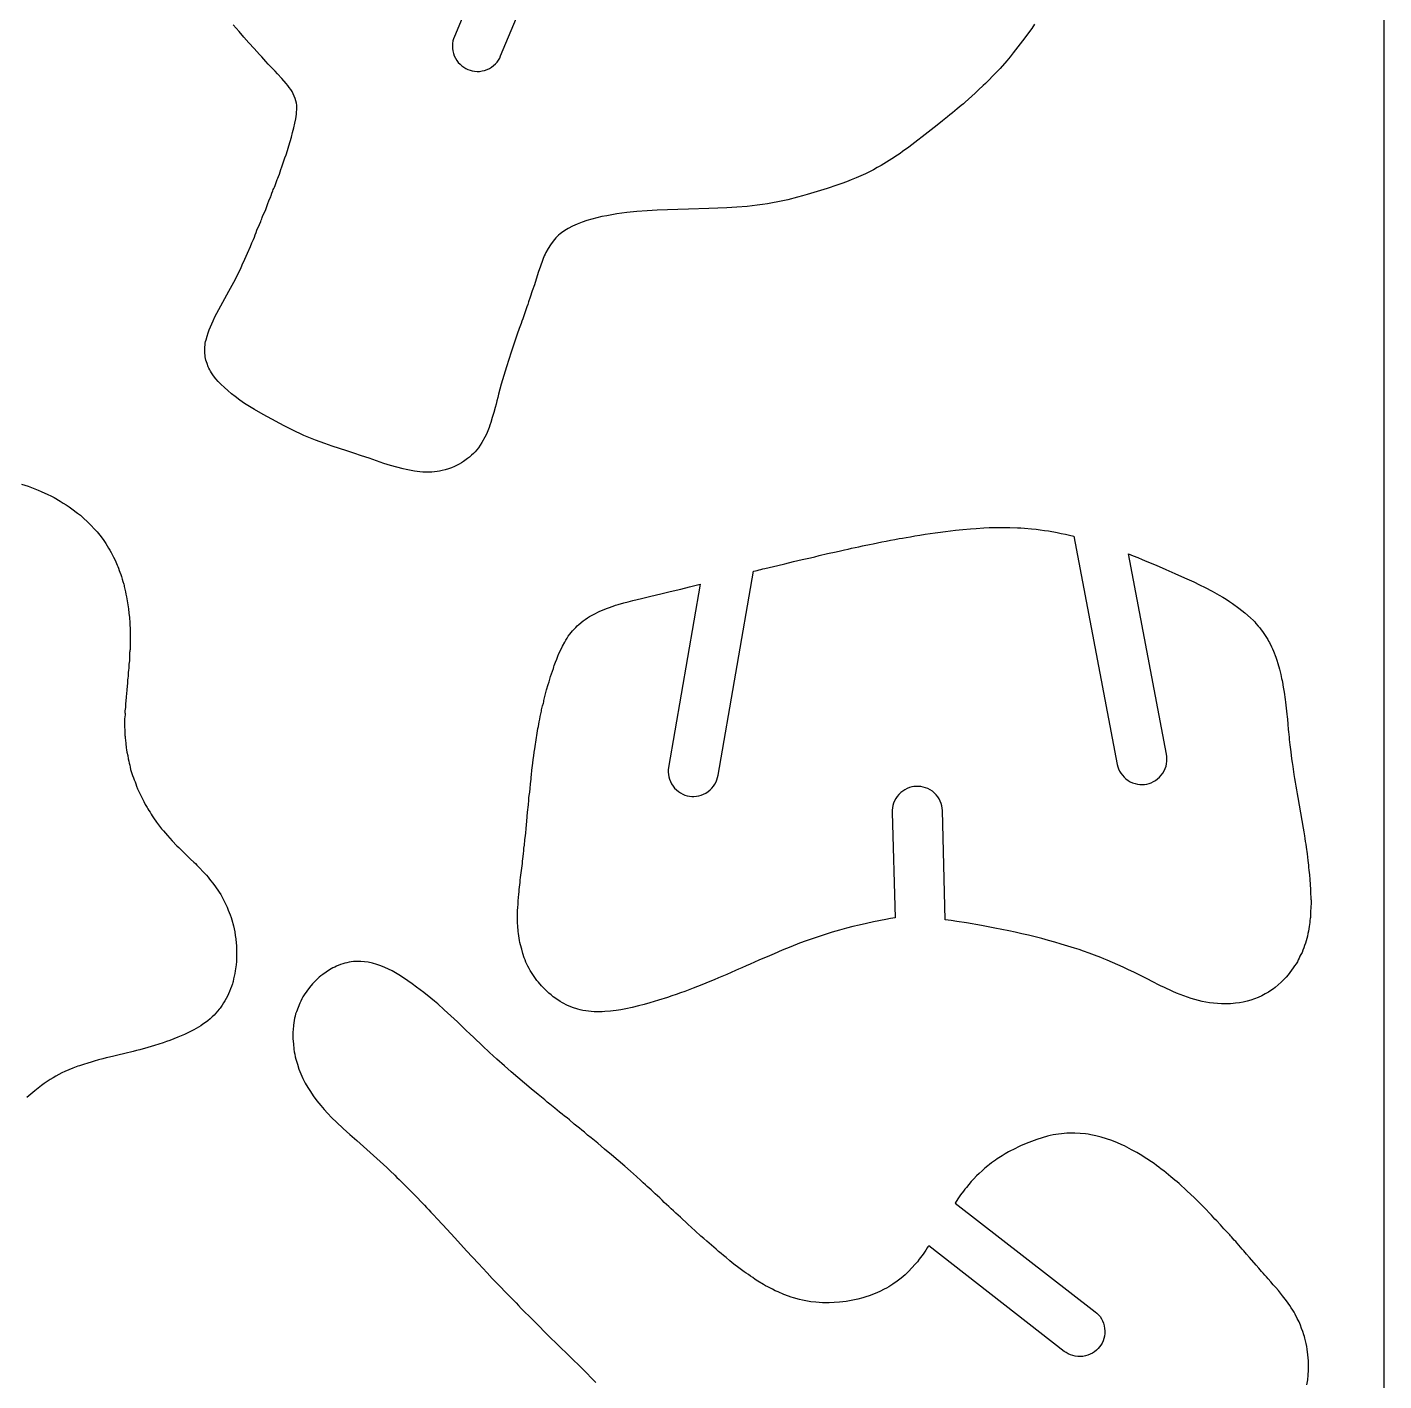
# Model space of a CAD drawing. Extents: x 0 to 1525, y 0 to 1525.
# Drawn here: x 1259 to 1525, y 277.2 to 542.6 of the extents above; entities that cross this region are included whole.
import ezdxf

# ---------------------------------------------------------------- set-up
doc = ezdxf.new("R2010")
doc.units = 0
doc.header["$MEASUREMENT"] = 0

msp = doc.modelspace()

# ---------------------------------------------------------------- linework, layer by layer
for points in [[(0, 0), (0, 1525), (1525, 1525), (1525, 0), (0, 0)], [(1429.14, 367.99), (1428.24, 367.82), (1427.34, 367.65), (1424.93, 367.15), (1423.53, 366.85), (1422.13, 366.53), (1420.88, 366.24), (1419.64, 365.93), (1418.23, 365.55), (1416.84, 365.16), (1415.63, 364.79), (1414.44, 364.4), (1413.08, 363.94), (1411.74, 363.46), (1410.43, 362.97), (1408.74, 362.3), (1407.04, 361.61), (1405.43, 360.93), (1404.04, 360.34), (1403.23, 359.99), (1402.43, 359.64), (1401.58, 359.26), (1400.74, 358.88), (1399.93, 358.54), (1399.13, 358.18), (1398.48, 357.89), (1397.83, 357.61), (1396.98, 357.24), (1396.14, 356.87), (1394.53, 356.17), (1393.69, 355.82), (1392.84, 355.48), (1391.24, 354.82), (1389.54, 354.16), (1387.93, 353.55), (1387.08, 353.24), (1386.23, 352.94), (1385.38, 352.65), (1384.53, 352.36), (1382.74, 351.8), (1381.03, 351.29), (1379.94, 350.98), (1378.84, 350.7), (1377.59, 350.39), (1376.33, 350.12), (1375.39, 349.94), (1374.44, 349.8), (1373.89, 349.72), (1373.34, 349.66), (1372.23, 349.57), (1371.71, 349.55), (1371.19, 349.54), (1370.13, 349.56), (1369.58, 349.59), (1369.03, 349.65), (1368.48, 349.73), (1367.94, 349.82), (1367.43, 349.92), (1366.92, 350.05), (1365.93, 350.37), (1365.42, 350.56), (1364.92, 350.79), (1363.94, 351.29), (1363.47, 351.56), (1363.02, 351.86), (1362.13, 352.5), (1361.69, 352.84), (1361.26, 353.21), (1360.85, 353.59), (1360.45, 353.99), (1360.13, 354.32), (1359.83, 354.66), (1359.22, 355.35), (1358.92, 355.7), (1358.64, 356.08), (1358.39, 356.48), (1358.14, 356.87), (1357.89, 357.27), (1357.62, 357.66), (1357.38, 358.06), (1357.16, 358.47), (1356.77, 359.29), (1356.59, 359.7), (1356.44, 360.12), (1356.18, 360.96), (1355.94, 361.81), (1355.68, 362.67), (1355.57, 363.11), (1355.51, 363.55), (1355.45, 363.99), (1355.38, 364.43), (1355.32, 364.87), (1355.27, 365.31), (1355.16, 366.39), (1355.13, 366.93), (1355.13, 367.47), (1355.14, 368.11), (1355.13, 368.75), (1355.13, 369.39), (1355.17, 370.02), (1355.22, 370.66), (1355.26, 371.31), (1355.3, 371.95), (1355.37, 372.6), (1355.41, 373.06), (1355.45, 373.52), (1355.49, 373.99), (1355.56, 374.45), (1355.62, 374.91), (1355.65, 375.38), (1355.69, 375.84), (1355.75, 376.31), (1355.83, 376.77), (1355.88, 377.24), (1355.94, 377.7), (1356.02, 378.17), (1356.08, 378.62), (1356.12, 379.08), (1356.15, 379.55), (1356.21, 380.01), (1356.29, 380.55), (1356.33, 381.1), (1356.38, 381.64), (1356.46, 382.19), (1356.51, 382.55), (1356.53, 382.92), (1356.56, 383.29), (1356.61, 383.66), (1356.68, 384.11), (1356.72, 384.56), (1356.8, 385.47), (1356.93, 386.91), (1357.1, 388.71), (1357.24, 390.14), (1357.31, 391.04), (1357.35, 391.48), (1357.41, 391.93), (1357.46, 392.28), (1357.5, 392.63), (1357.57, 393.35), (1357.65, 394.23), (1357.7, 394.68), (1357.76, 395.12), (1357.81, 395.56), (1357.86, 396), (1357.95, 396.89), (1358.12, 398.3), (1358.2, 399.01), (1358.31, 399.72), (1358.41, 400.41), (1358.51, 401.12), (1358.64, 401.99), (1358.7, 402.43), (1358.75, 402.87), (1358.81, 403.31), (1358.9, 403.74), (1358.99, 404.18), (1359.06, 404.62), (1359.12, 405.06), (1359.2, 405.49), (1359.29, 405.93), (1359.36, 406.37), (1359.46, 406.9), (1359.58, 407.42), (1359.7, 407.95), (1359.79, 408.48), (1359.84, 408.74), (1359.9, 409.01), (1360.04, 409.53), (1360.19, 410.05), (1360.25, 410.31), (1360.3, 410.58), (1360.4, 411.1), (1360.53, 411.62), (1360.83, 412.66), (1361.14, 413.7), (1361.29, 414.23), (1361.43, 414.75), (1361.5, 415.02), (1361.58, 415.29), (1361.77, 415.8), (1361.97, 416.31), (1362.14, 416.84), (1362.23, 417.15), (1362.33, 417.46), (1362.56, 418.06), (1362.81, 418.65), (1363.03, 419.25), (1363.23, 419.77), (1363.46, 420.26), (1363.96, 421.24), (1364.37, 422.04), (1364.59, 422.43), (1364.83, 422.82), (1365.08, 423.19), (1365.35, 423.55), (1365.93, 424.24), (1366.52, 424.89), (1366.83, 425.19), (1367.15, 425.48), (1367.97, 426.16), (1368.4, 426.48), (1368.84, 426.78), (1369.23, 427.01), (1369.63, 427.23), (1370.44, 427.66), (1370.86, 427.87), (1371.28, 428.06), (1372.13, 428.43), (1372.55, 428.61), (1372.98, 428.77), (1373.84, 429.06), (1374.36, 429.24), (1374.88, 429.4), (1375.94, 429.7), (1376.83, 429.94), (1377.73, 430.17), (1379.44, 430.57), (1381.23, 431), (1383.24, 431.49), (1385.03, 431.92), (1387.13, 432.42), (1388.84, 432.83), (1390.96, 433.35), (1384.72, 397.45), (1384.67, 397), (1384.66, 396.55), (1384.7, 396.08), (1384.78, 395.61), (1384.92, 395.13), (1385.1, 394.66), (1385.33, 394.21), (1385.61, 393.79), (1385.93, 393.39), (1386.28, 393.03), (1386.67, 392.72), (1387.09, 392.45), (1387.51, 392.22), (1387.95, 392.04), (1388.38, 391.91), (1388.82, 391.82), (1389.27, 391.78), (1389.72, 391.77), (1390.2, 391.8), (1390.67, 391.89), (1391.14, 392.02), (1391.61, 392.2), (1392.06, 392.43), (1392.48, 392.71), (1392.88, 393.03), (1393.24, 393.39), (1393.55, 393.77), (1393.83, 394.19), (1394.05, 394.61), (1394.23, 395.05), (1394.36, 395.48), (1394.45, 395.93), (1401.4, 435.9), (1401.75, 436), (1402.11, 436.08), (1402.47, 436.16), (1402.83, 436.25), (1403.23, 436.36), (1403.63, 436.45), (1404.44, 436.64), (1405.28, 436.85), (1406.13, 437.05), (1407.53, 437.39), (1409.23, 437.8), (1410.93, 438.2), (1412.54, 438.57), (1413.39, 438.77), (1414.24, 438.97), (1415.93, 439.37), (1417.63, 439.75), (1418.43, 439.93), (1419.24, 440.11), (1419.94, 440.27), (1420.64, 440.42), (1421.34, 440.57), (1422.04, 440.72), (1422.74, 440.87), (1423.44, 441.02), (1423.79, 441.1), (1424.14, 441.17), (1424.84, 441.31), (1425.69, 441.49), (1426.54, 441.65), (1427.38, 441.82), (1428.23, 441.98), (1429.08, 442.14), (1429.94, 442.3), (1430.63, 442.43), (1431.33, 442.55), (1432.19, 442.69), (1433.04, 442.84), (1434.03, 443), (1435.03, 443.15), (1436.03, 443.3), (1437.03, 443.44), (1438.03, 443.58), (1438.53, 443.65), (1439.03, 443.71), (1440.03, 443.83), (1441.03, 443.95), (1442.44, 444.09), (1443.94, 444.23), (1445.04, 444.32), (1446.53, 444.41), (1447.63, 444.46), (1448.38, 444.49), (1449.13, 444.5), (1449.68, 444.51), (1450.23, 444.51), (1450.93, 444.51), (1451.63, 444.5), (1453.13, 444.45), (1453.84, 444.42), (1454.53, 444.37), (1455.93, 444.25), (1456.79, 444.16), (1457.63, 444.04), (1458.44, 443.93), (1459.24, 443.81), (1460.93, 443.51), (1461.74, 443.34), (1462.54, 443.17), (1463.38, 442.98), (1464.23, 442.77), (1472.72, 398.02), (1472.83, 397.58), (1472.98, 397.16), (1473.18, 396.73), (1473.43, 396.32), (1473.72, 395.92), (1474.05, 395.55), (1474.43, 395.2), (1474.84, 394.9), (1475.28, 394.65), (1475.74, 394.44), (1476.21, 394.28), (1476.69, 394.17), (1477.17, 394.11), (1477.65, 394.1), (1478.09, 394.13), (1478.54, 394.2), (1478.98, 394.31), (1479.4, 394.46), (1479.83, 394.66), (1480.24, 394.9), (1480.64, 395.2), (1481.01, 395.53), (1481.35, 395.91), (1481.66, 396.32), (1481.91, 396.75), (1482.12, 397.22), (1482.28, 397.69), (1482.39, 398.17), (1482.45, 398.65), (1482.46, 399.12), (1482.43, 399.57), (1482.36, 400.02), (1474.91, 439.31), (1475.82, 438.95), (1476.73, 438.59), (1477.63, 438.22), (1478.53, 437.85), (1480.34, 437.09), (1482.23, 436.28), (1484.04, 435.48), (1485.93, 434.65), (1487.73, 433.81), (1488.84, 433.28), (1489.93, 432.73), (1491.33, 431.98), (1492.73, 431.21), (1493.4, 430.83), (1494.05, 430.42), (1494.7, 430), (1495.34, 429.57), (1496.58, 428.7), (1497.17, 428.24), (1497.75, 427.75), (1498.87, 426.75), (1499.41, 426.24), (1499.67, 425.97), (1499.92, 425.69), (1500.38, 425.15), (1500.61, 424.88), (1500.83, 424.6), (1501.34, 423.88), (1501.84, 423.14), (1502.22, 422.54), (1502.4, 422.23), (1502.56, 421.92), (1502.98, 421.1), (1503.18, 420.69), (1503.36, 420.27), (1503.82, 419.06), (1504.04, 418.45), (1504.23, 417.83), (1504.55, 416.74), (1504.69, 416.2), (1504.8, 415.65), (1504.86, 415.27), (1504.95, 414.89), (1505.03, 414.51), (1505.11, 414.14), (1505.27, 413.18), (1505.44, 412.22), (1505.53, 411.74), (1505.59, 411.25), (1505.64, 410.76), (1505.71, 410.27), (1505.79, 409.68), (1505.83, 409.08), (1505.88, 408.49), (1505.96, 407.9), (1506.03, 407.4), (1506.08, 406.9), (1506.17, 405.9), (1506.25, 404.9), (1506.29, 404.4), (1506.36, 403.9), (1506.42, 403.41), (1506.45, 402.91), (1506.49, 402.41), (1506.55, 401.91), (1506.74, 400.54), (1506.9, 399.16), (1507, 398.39), (1507.12, 397.61), (1507.35, 396.07), (1507.47, 395.31), (1507.6, 394.55), (1507.74, 393.8), (1507.85, 393.03), (1507.97, 392.28), (1508.1, 391.53), (1508.37, 390.03), (1508.9, 387.03), (1509.17, 385.54), (1509.3, 384.8), (1509.41, 384.05), (1509.5, 383.49), (1509.6, 382.94), (1509.69, 382.38), (1509.77, 381.83), (1509.93, 380.52), (1510.12, 379.21), (1510.18, 378.74), (1510.22, 378.27), (1510.25, 377.8), (1510.31, 377.34), (1510.42, 376.4), (1510.5, 375.45), (1510.63, 373.55), (1510.64, 373.07), (1510.64, 372.59), (1510.65, 372.11), (1510.67, 371.87), (1510.7, 371.64), (1510.73, 371.4), (1510.75, 371.16), (1510.75, 370.68), (1510.71, 370.19), (1510.66, 369.72), (1510.64, 369.48), (1510.63, 369.24), (1510.63, 368.76), (1510.63, 368.28), (1510.61, 368.04), (1510.57, 367.8), (1510.5, 367.43), (1510.46, 367.04), (1510.42, 366.66), (1510.36, 366.28), (1510.21, 365.34), (1510.12, 364.87), (1510.03, 364.4), (1509.91, 363.93), (1509.79, 363.46), (1509.64, 362.99), (1509.46, 362.54), (1509.29, 362.09), (1509.14, 361.63), (1508.96, 361.18), (1508.85, 360.96), (1508.73, 360.76), (1508.53, 360.42), (1508.37, 360.06), (1508.21, 359.71), (1508.04, 359.36), (1507.78, 358.93), (1507.5, 358.53), (1507.21, 358.13), (1506.92, 357.72), (1506.59, 357.24), (1506.22, 356.77), (1505.84, 356.33), (1505.43, 355.91), (1504.86, 355.36), (1504.29, 354.81), (1503.69, 354.3), (1503.38, 354.06), (1503.05, 353.83), (1502.4, 353.42), (1501.73, 353.03), (1501.05, 352.67), (1500.34, 352.35), (1499.63, 352.08), (1498.91, 351.83), (1498.18, 351.62), (1497.43, 351.46), (1496.69, 351.33), (1495.93, 351.23), (1495.44, 351.17), (1494.94, 351.13), (1493.93, 351.1), (1493.16, 351.11), (1492.38, 351.15), (1491.61, 351.22), (1490.84, 351.32), (1490.1, 351.44), (1489.37, 351.59), (1488.65, 351.76), (1487.93, 351.95), (1487.2, 352.17), (1486.47, 352.41), (1485.75, 352.67), (1485.03, 352.94), (1484.33, 353.22), (1483.63, 353.52), (1481.84, 354.34), (1481.33, 354.58), (1480.83, 354.84), (1479.83, 355.35), (1478.43, 356.05), (1477.04, 356.77), (1475.99, 357.29), (1474.94, 357.8), (1473.89, 358.29), (1472.84, 358.77), (1471.79, 359.23), (1470.74, 359.67), (1470.12, 359.93), (1469.49, 360.17), (1468.24, 360.65), (1467.72, 360.86), (1467.19, 361.04), (1466.13, 361.42), (1465.24, 361.73), (1464.33, 362.02), (1463.03, 362.43), (1461.74, 362.83), (1460.49, 363.2), (1459.23, 363.55), (1457.93, 363.89), (1456.63, 364.22), (1455.33, 364.54), (1454.03, 364.84), (1452.73, 365.14), (1451.43, 365.41), (1450.09, 365.69), (1448.74, 365.96), (1446.13, 366.44), (1443.14, 366.95), (1441.24, 367.26), (1440.12, 367.43), (1439, 367.6), (1438.44, 389.03), (1438.4, 389.48), (1438.32, 389.92), (1438.19, 390.38), (1438.02, 390.83), (1437.79, 391.27), (1437.52, 391.69), (1437.21, 392.09), (1436.85, 392.45), (1436.46, 392.77), (1436.04, 393.05), (1435.6, 393.29), (1435.14, 393.47), (1434.68, 393.61), (1434.21, 393.7), (1433.76, 393.74), (1433.31, 393.74), (1432.86, 393.7), (1432.42, 393.62), (1431.96, 393.49), (1431.51, 393.32), (1431.07, 393.09), (1430.65, 392.82), (1430.26, 392.51), (1429.89, 392.15), (1429.57, 391.76), (1429.29, 391.34), (1429.06, 390.9), (1428.87, 390.44), (1428.74, 389.98), (1428.65, 389.51), (1428.6, 389.06), (1428.6, 388.61), (1429.14, 367.99)]]:
    msp.add_lwpolyline(points, close=True)
for points in [[(1350.79, 560.05), (1342.73, 540.73), (1342.57, 540.3), (1342.46, 539.87), (1342.38, 539.4), (1342.35, 538.92), (1342.37, 538.42), (1342.43, 537.93), (1342.55, 537.44), (1342.72, 536.96), (1342.94, 536.5), (1343.2, 536.06), (1343.5, 535.67), (1343.84, 535.3), (1344.19, 534.99), (1344.58, 534.71), (1344.97, 534.48), (1345.38, 534.29), (1345.8, 534.13), (1346.23, 534.02), (1346.7, 533.94), (1347.18, 533.91), (1347.68, 533.92), (1348.17, 533.99), (1348.66, 534.11), (1349.14, 534.28), (1349.6, 534.49), (1350.04, 534.76), (1350.43, 535.06), (1350.8, 535.39), (1351.11, 535.75), (1351.39, 536.14), (1351.62, 536.53), (1351.81, 536.93), (1351.81, 536.93), (1359.63, 555.67)], [(1456.52, 543.17), (1455.94, 542.34), (1454.13, 539.9), (1453.24, 538.71), (1452.33, 537.53), (1451.7, 536.76), (1451.05, 536), (1449.74, 534.5), (1449.15, 533.86), (1448.55, 533.23), (1447.32, 531.99), (1446.88, 531.55), (1446.43, 531.12), (1445.52, 530.27), (1444.88, 529.67), (1444.23, 529.08), (1442.92, 527.91), (1442.54, 527.57), (1442.14, 527.24), (1441.33, 526.6), (1440.85, 526.2), (1440.39, 525.79), (1439.92, 525.37), (1439.44, 524.98), (1438.43, 524.19), (1437.43, 523.39), (1435.04, 521.51), (1433.03, 519.96), (1431.84, 519.07), (1430.64, 518.18), (1430.13, 517.81), (1429.6, 517.46), (1428.54, 516.78), (1427.49, 516.11), (1426.43, 515.48), (1425.67, 515.05), (1424.9, 514.63), (1424.12, 514.23), (1423.33, 513.85), (1422.42, 513.43), (1421.5, 513.02), (1420.57, 512.64), (1419.64, 512.27), (1418.69, 511.92), (1417.74, 511.58), (1415.83, 510.94), (1413.89, 510.34), (1411.94, 509.76), (1410.99, 509.49), (1410.04, 509.23), (1408.13, 508.75), (1407.14, 508.52), (1406.14, 508.32), (1405.14, 508.13), (1404.13, 507.96), (1403.14, 507.81), (1402.14, 507.67), (1401.14, 507.55), (1400.13, 507.45), (1398.14, 507.28), (1396.13, 507.16), (1394.39, 507.08), (1392.63, 507.02), (1388.63, 506.91), (1386.58, 506.86), (1384.53, 506.8), (1382.53, 506.72), (1380.53, 506.6), (1378.53, 506.44), (1376.53, 506.23), (1375.56, 506.11), (1374.58, 505.96), (1372.63, 505.62), (1371.65, 505.43), (1370.67, 505.2), (1369.7, 504.94), (1368.73, 504.65), (1367.78, 504.33), (1366.84, 503.96), (1365.92, 503.55), (1365.03, 503.08), (1364.38, 502.7), (1363.75, 502.28), (1363.46, 502.05), (1363.17, 501.81), (1362.89, 501.55), (1362.64, 501.27), (1362.08, 500.6), (1361.58, 499.91), (1361.11, 499.18), (1360.69, 498.43), (1360.51, 498.08), (1360.35, 497.72), (1360.07, 497), (1359.54, 495.54), (1359.25, 494.68), (1358.97, 493.82), (1358.42, 492.09), (1358.02, 490.88), (1357.6, 489.67), (1357.27, 488.71), (1357.11, 488.24), (1356.93, 487.76), (1356.72, 487.18), (1356.54, 486.59), (1356.35, 485.99), (1356.14, 485.41), (1355.96, 484.94), (1355.8, 484.47), (1355.47, 483.53), (1355.04, 482.37), (1354.84, 481.79), (1354.66, 481.21), (1354.46, 480.62), (1354.25, 480.04), (1354.04, 479.46), (1353.85, 478.87), (1353.41, 477.44), (1352.96, 476.01), (1352.43, 474.31), (1352.17, 473.46), (1351.93, 472.6), (1351.67, 471.6), (1351.4, 470.6), (1351.23, 469.96), (1351.09, 469.31), (1350.94, 468.67), (1350.76, 468.03), (1350.46, 467.04), (1350.17, 466.04), (1349.87, 465.05), (1349.71, 464.56), (1349.53, 464.07), (1349.15, 463.14), (1348.94, 462.68), (1348.71, 462.23), (1348.1, 461.16), (1347.78, 460.63), (1347.44, 460.11), (1347.13, 459.72), (1346.81, 459.34), (1346.46, 458.98), (1346.1, 458.64), (1345.73, 458.31), (1345.34, 458), (1344.53, 457.41), (1344.1, 457.14), (1343.66, 456.89), (1342.74, 456.44), (1342.16, 456.19), (1341.56, 455.98), (1340.95, 455.8), (1340.33, 455.65), (1339.84, 455.55), (1339.34, 455.47), (1338.84, 455.41), (1338.33, 455.37), (1337.73, 455.34), (1337.13, 455.34), (1336.53, 455.37), (1335.93, 455.41), (1335.43, 455.46), (1334.93, 455.53), (1333.93, 455.7), (1333.3, 455.83), (1332.68, 455.97), (1331.43, 456.3), (1330.18, 456.67), (1328.93, 457.06), (1328.21, 457.3), (1327.48, 457.56), (1326.04, 458.06), (1324.54, 458.55), (1323.04, 459.03), (1321.63, 459.49), (1320.23, 459.95), (1318.78, 460.43), (1318.06, 460.68), (1317.34, 460.93), (1316.43, 461.26), (1315.53, 461.6), (1313.24, 462.55), (1312.45, 462.9), (1311.68, 463.27), (1310.14, 464.03), (1309.33, 464.43), (1308.52, 464.85), (1306.93, 465.7), (1306.07, 466.17), (1305.22, 466.65), (1303.54, 467.64), (1302.56, 468.22), (1301.6, 468.83), (1300.66, 469.47), (1299.75, 470.14), (1299.02, 470.72), (1298.32, 471.32), (1297.63, 471.94), (1296.95, 472.58), (1296.44, 473.09), (1295.96, 473.64), (1295.52, 474.22), (1295.1, 474.82), (1294.92, 475.11), (1294.76, 475.4), (1294.61, 475.7), (1294.47, 476.01), (1294.23, 476.64), (1294.03, 477.29), (1293.94, 477.61), (1293.88, 477.94), (1293.84, 478.27), (1293.81, 478.59), (1293.79, 479.25), (1293.82, 479.91), (1293.85, 480.26), (1293.89, 480.61), (1293.96, 480.96), (1294.04, 481.31), (1294.23, 481.99), (1294.46, 482.65), (1294.68, 483.25), (1294.93, 483.85), (1295.44, 485.03), (1295.78, 485.77), (1296.16, 486.49), (1296.54, 487.21), (1296.92, 487.93), (1297.31, 488.66), (1297.72, 489.37), (1298.14, 490.08), (1298.54, 490.8), (1299.18, 491.99), (1299.81, 493.18), (1300.5, 494.56), (1300.83, 495.25), (1301.14, 495.96), (1301.63, 497.11), (1302.14, 498.25), (1302.73, 499.61), (1303.03, 500.29), (1303.35, 500.97), (1303.54, 501.41), (1303.7, 501.87), (1303.86, 502.33), (1304.03, 502.78), (1304.53, 503.89), (1304.77, 504.45), (1304.87, 504.74), (1304.96, 505.02), (1305.03, 505.26), (1305.12, 505.49), (1305.33, 505.94), (1305.55, 506.39), (1305.74, 506.84), (1306.15, 507.99), (1306.38, 508.55), (1306.63, 509.11), (1306.73, 509.34), (1306.82, 509.57), (1306.97, 510.04), (1307.13, 510.5), (1307.22, 510.73), (1307.33, 510.96), (1307.47, 511.24), (1307.59, 511.52), (1307.79, 512.11), (1307.99, 512.7), (1308.1, 512.99), (1308.22, 513.28), (1308.42, 513.74), (1308.58, 514.22), (1308.73, 514.7), (1308.9, 515.17), (1309.12, 515.77), (1309.32, 516.37), (1309.52, 516.97), (1309.74, 517.57), (1310.03, 518.43), (1310.29, 519.29), (1310.77, 521.03), (1311.02, 521.92), (1311.26, 522.82), (1311.47, 523.73), (1311.63, 524.64), (1311.75, 525.51), (1311.8, 525.95), (1311.83, 526.38), (1311.83, 526.82), (1311.81, 527.26), (1311.75, 527.69), (1311.65, 528.12), (1311.5, 528.59), (1311.32, 529.05), (1311.12, 529.51), (1310.9, 529.94), (1310.64, 530.37), (1310.37, 530.78), (1310.07, 531.17), (1309.75, 531.55), (1308.89, 532.5), (1308.02, 533.46), (1307.58, 533.94), (1307.13, 534.41), (1306.22, 535.36), (1305.79, 535.83), (1305.38, 536.3), (1304.96, 536.78), (1304.52, 537.24), (1303.99, 537.8), (1303.48, 538.37), (1302.45, 539.52), (1301.48, 540.62), (1300.52, 541.74), (1299.95, 542.4), (1299.37, 543.05)], [(1257.84, 453.01), (1259.13, 452.57), (1260.45, 452.1), (1261.09, 451.84), (1261.73, 451.55), (1263, 450.97), (1263.62, 450.67), (1264.23, 450.34), (1265.45, 449.65), (1266.04, 449.29), (1266.63, 448.92), (1267.2, 448.53), (1267.75, 448.14), (1268.85, 447.32), (1269.39, 446.89), (1269.91, 446.43), (1270.92, 445.48), (1271.53, 444.88), (1272.11, 444.25), (1272.68, 443.62), (1273.23, 442.97), (1273.85, 442.16), (1274.14, 441.74), (1274.41, 441.32), (1274.93, 440.45), (1275.19, 440.02), (1275.44, 439.58), (1275.92, 438.68), (1276.14, 438.22), (1276.33, 437.75), (1276.6, 437.13), (1276.73, 436.82), (1276.85, 436.5), (1276.99, 436.09), (1277.16, 435.7), (1277.32, 435.3), (1277.39, 435.09), (1277.44, 434.88), (1277.58, 434.38), (1277.74, 433.89), (1277.89, 433.4), (1277.96, 433.15), (1278.01, 432.9), (1278.11, 432.39), (1278.22, 431.89), (1278.34, 431.4), (1278.44, 430.89), (1278.64, 429.71), (1278.81, 428.52), (1278.92, 427.67), (1279, 426.82), (1279.08, 425.81), (1279.12, 425.3), (1279.14, 424.79), (1279.13, 423.43), (1279.14, 422.59), (1279.13, 421.74), (1279.13, 421.4), (1279.15, 421.06), (1279.15, 420.72), (1279.13, 420.55), (1279.11, 420.39), (1279.07, 420.18), (1279.05, 419.97), (1279.03, 419.55), (1279.04, 418.69), (1279.01, 418.35), (1278.97, 418.02), (1278.93, 417.68), (1278.92, 417.34), (1278.91, 416.92), (1278.86, 416.49), (1278.8, 416.07), (1278.77, 415.65), (1278.74, 415.31), (1278.7, 414.98), (1278.66, 414.64), (1278.64, 414.3), (1278.63, 413.88), (1278.59, 413.46), (1278.5, 412.61), (1278.37, 411.26), (1278.28, 410.42), (1278.24, 410), (1278.24, 409.57), (1278.23, 409.4), (1278.22, 409.23), (1278.16, 408.9), (1278.12, 408.56), (1278.11, 408.39), (1278.13, 408.22), (1278.15, 408), (1278.15, 407.79), (1278.12, 407.37), (1278.06, 406.95), (1278.05, 406.74), (1278.04, 406.53), (1278.04, 406.2), (1278.02, 405.86), (1278.02, 405.52), (1278.04, 405.35), (1278.07, 405.19), (1278.11, 404.98), (1278.13, 404.77), (1278.13, 404.34), (1278.13, 403.92), (1278.14, 403.7), (1278.16, 403.5), (1278.2, 403.16), (1278.24, 402.82), (1278.3, 402.14), (1278.38, 401.29), (1278.44, 400.87), (1278.53, 400.46), (1278.68, 399.79), (1278.8, 399.11), (1278.88, 398.7), (1278.99, 398.3), (1279.09, 397.89), (1279.17, 397.48), (1279.25, 397.06), (1279.37, 396.65), (1279.65, 395.85), (1279.79, 395.44), (1279.95, 395.05), (1280.11, 394.64), (1280.25, 394.24), (1280.42, 393.75), (1280.62, 393.28), (1281.06, 392.35), (1281.58, 391.27), (1281.85, 390.74), (1282.13, 390.21), (1282.47, 389.61), (1282.64, 389.31), (1282.83, 389.02), (1283.05, 388.66), (1283.26, 388.29), (1283.48, 387.93), (1283.73, 387.58), (1284.33, 386.75), (1284.93, 385.92), (1285.29, 385.44), (1285.67, 384.99), (1286.46, 384.09), (1286.92, 383.58), (1287.39, 383.08), (1288.33, 382.09), (1288.7, 381.72), (1289.07, 381.36), (1289.83, 380.64), (1290.43, 380.05), (1291.02, 379.46), (1291.64, 378.88), (1291.94, 378.59), (1292.24, 378.28), (1292.83, 377.67), (1293.42, 377.06), (1294.1, 376.33), (1294.43, 375.95), (1294.74, 375.56), (1295.55, 374.48), (1296.34, 373.41), (1296.63, 372.98), (1296.91, 372.54), (1297.41, 371.65), (1297.68, 371.12), (1297.94, 370.58), (1298.18, 370.04), (1298.4, 369.49), (1298.77, 368.52), (1298.95, 368.04), (1299.1, 367.55), (1299.41, 366.39), (1299.54, 365.8), (1299.66, 365.22), (1299.77, 364.53), (1299.85, 363.84), (1299.96, 362.98), (1300, 362.54), (1300.02, 362.1), (1300.04, 361.05), (1300.02, 360), (1299.98, 359.39), (1299.92, 358.78), (1299.76, 357.56), (1299.67, 357.04), (1299.55, 356.54), (1299.43, 356.03), (1299.33, 355.51), (1299.27, 355.26), (1299.2, 355.01), (1299.01, 354.52), (1298.81, 354.03), (1298.62, 353.55), (1298.44, 353.07), (1298.23, 352.61), (1297.99, 352.15), (1297.72, 351.72), (1297.46, 351.29), (1297.21, 350.85), (1296.94, 350.43), (1296.79, 350.23), (1296.63, 350.04), (1295.96, 349.27), (1295.61, 348.9), (1295.25, 348.55), (1294.82, 348.16), (1294.37, 347.78), (1293.91, 347.43), (1293.43, 347.09), (1292.99, 346.8), (1292.54, 346.53), (1291.63, 346.01), (1290.74, 345.53), (1289.83, 345.07), (1289.51, 344.93), (1289.19, 344.8), (1288.53, 344.54), (1287.74, 344.22), (1286.93, 343.92), (1286.28, 343.69), (1285.63, 343.47), (1284.79, 343.19), (1283.94, 342.93), (1283.29, 342.74), (1282.64, 342.55), (1281.04, 342.11), (1280.39, 341.94), (1279.73, 341.78), (1278.13, 341.37), (1276.74, 341.04), (1275.94, 340.84), (1275.13, 340.65), (1274.48, 340.49), (1273.83, 340.32), (1272.98, 340.1), (1272.13, 339.87), (1271.48, 339.69), (1270.83, 339.5), (1270.03, 339.24), (1269.63, 339.11), (1269.23, 338.96), (1268.91, 338.85), (1268.58, 338.74), (1268.25, 338.63), (1267.93, 338.51), (1267.14, 338.16), (1266.34, 337.84), (1265.74, 337.57), (1265.16, 337.27), (1264.59, 336.95), (1264.03, 336.62), (1263.44, 336.26), (1262.87, 335.89), (1262.3, 335.5), (1261.75, 335.1), (1261.09, 334.59), (1260.44, 334.05), (1259.67, 333.4), (1258.92, 332.73)], [(1509.91, 276.43), (1510.06, 277.37), (1510.16, 278.3), (1510.22, 279.25), (1510.24, 280.19), (1510.24, 280.66), (1510.21, 281.13), (1510.1, 282.26), (1509.97, 283.39), (1509.87, 283.94), (1509.74, 284.49), (1509.61, 285.04), (1509.49, 285.58), (1509.41, 285.9), (1509.32, 286.21), (1509.1, 286.84), (1508.86, 287.46), (1508.64, 288.08), (1508.51, 288.43), (1508.37, 288.77), (1508.03, 289.43), (1507.62, 290.25), (1507.39, 290.65), (1507.14, 291.03), (1506.83, 291.49), (1506.54, 291.95), (1506.24, 292.4), (1505.93, 292.85), (1505.13, 293.87), (1504.31, 294.87), (1503.82, 295.46), (1503.32, 296.03), (1502.81, 296.6), (1502.32, 297.18), (1502, 297.56), (1501.67, 297.92), (1501.34, 298.28), (1501.02, 298.65), (1500.76, 298.97), (1500.49, 299.27), (1499.95, 299.88), (1498.64, 301.39), (1498.09, 302.02), (1497.56, 302.65), (1497.23, 303.03), (1496.88, 303.41), (1496.54, 303.78), (1496.22, 304.17), (1495.95, 304.48), (1495.66, 304.79), (1495.37, 305.09), (1495.11, 305.42), (1494.95, 305.63), (1494.77, 305.83), (1494.38, 306.21), (1494, 306.59), (1493.82, 306.79), (1493.65, 307), (1493.32, 307.41), (1492.97, 307.79), (1492.23, 308.53), (1491.87, 308.91), (1491.54, 309.3), (1491.2, 309.69), (1490.84, 310.07), (1490.09, 310.82), (1489.34, 311.57), (1487.84, 313.04), (1486.34, 314.47), (1484.84, 315.86), (1484.45, 316.2), (1484.04, 316.52), (1483.63, 316.84), (1483.23, 317.18), (1482.77, 317.58), (1482.31, 317.97), (1481.84, 318.34), (1481.35, 318.7), (1480.87, 319.05), (1480.4, 319.41), (1479.93, 319.77), (1479.45, 320.1), (1478.5, 320.74), (1478.02, 321.06), (1477.54, 321.36), (1476.55, 321.95), (1475.54, 322.51), (1474.6, 323.01), (1474.12, 323.25), (1473.63, 323.47), (1472.64, 323.91), (1472.14, 324.12), (1471.63, 324.31), (1470.59, 324.66), (1469.54, 324.98), (1468.54, 325.23), (1467.53, 325.44), (1467.01, 325.52), (1466.49, 325.6), (1465.43, 325.7), (1464.39, 325.75), (1463.33, 325.75), (1462.81, 325.73), (1462.28, 325.7), (1461.76, 325.64), (1461.23, 325.57), (1460.13, 325.39), (1459.58, 325.27), (1459.04, 325.14), (1457.98, 324.84), (1456.93, 324.51), (1455.88, 324.13), (1454.83, 323.71), (1453.77, 323.26), (1453.25, 323.02), (1452.74, 322.76), (1451.41, 322.06), (1450.76, 321.69), (1450.13, 321.29), (1449.81, 321.08), (1449.48, 320.89), (1449.15, 320.69), (1448.83, 320.46), (1448.08, 319.91), (1447.7, 319.63), (1447.33, 319.34), (1446.77, 318.86), (1446.21, 318.37), (1445.67, 317.86), (1445.13, 317.35), (1444.61, 316.81), (1444.1, 316.26), (1443.13, 315.12), (1442.84, 314.75), (1442.56, 314.38), (1442.01, 313.63), (1441.72, 313.25), (1441.45, 312.86), (1440.94, 312.05), (1468.38, 290.75), (1468.72, 290.46), (1469.04, 290.14), (1469.34, 289.77), (1469.6, 289.37), (1469.83, 288.93), (1470.02, 288.47), (1470.16, 287.98), (1470.25, 287.48), (1470.28, 286.97), (1470.27, 286.46), (1470.2, 285.97), (1470.09, 285.49), (1469.93, 285.04), (1469.73, 284.6), (1469.51, 284.21), (1469.25, 283.85), (1468.96, 283.5), (1468.64, 283.19), (1468.26, 282.89), (1467.87, 282.63), (1467.43, 282.39), (1466.96, 282.21), (1466.48, 282.07), (1465.98, 281.98), (1465.47, 281.94), (1464.96, 281.96), (1464.47, 282.02), (1463.99, 282.14), (1463.54, 282.29), (1463.1, 282.49), (1462.71, 282.72), (1462.34, 282.97), (1435.74, 303.63), (1435.58, 303.44), (1435.43, 303.24), (1435.17, 302.82), (1434.92, 302.4), (1434.64, 302), (1433.9, 301.03), (1433.52, 300.54), (1433.12, 300.08), (1432.46, 299.36), (1431.8, 298.64), (1431.45, 298.29), (1431.1, 297.95), (1430.73, 297.63), (1430.34, 297.33), (1429.54, 296.74), (1428.73, 296.16), (1428.32, 295.89), (1427.91, 295.62), (1427.48, 295.38), (1427.04, 295.15), (1426.15, 294.7), (1425.7, 294.49), (1425.23, 294.3), (1424.05, 293.85), (1423.45, 293.64), (1422.83, 293.46), (1421.84, 293.2), (1420.84, 292.98), (1420.19, 292.86), (1419.54, 292.75), (1418.89, 292.66), (1418.24, 292.59), (1417.24, 292.52), (1416.23, 292.49), (1414.93, 292.51), (1414.28, 292.54), (1413.63, 292.59), (1412.63, 292.71), (1411.63, 292.87), (1411.03, 292.99), (1410.43, 293.14), (1409.23, 293.47), (1408.75, 293.62), (1408.28, 293.78), (1407.34, 294.14), (1406.22, 294.61), (1405.67, 294.86), (1405.13, 295.14), (1404.22, 295.6), (1403.77, 295.84), (1403.33, 296.1), (1402.27, 296.74), (1401.74, 297.07), (1401.24, 297.43), (1400.82, 297.73), (1400.39, 298.01), (1399.95, 298.28), (1399.53, 298.58), (1398.53, 299.34), (1397.53, 300.09), (1397.14, 300.4), (1396.77, 300.72), (1396.03, 301.36), (1395.53, 301.76), (1395.03, 302.15), (1394.53, 302.55), (1394.05, 302.98), (1393.6, 303.38), (1393.13, 303.77), (1392.67, 304.17), (1392.21, 304.57), (1391.66, 305.08), (1391.09, 305.58), (1389.95, 306.58), (1388.5, 307.92), (1387.05, 309.26), (1386.14, 310.09), (1385.69, 310.5), (1385.25, 310.93), (1384.8, 311.36), (1384.34, 311.77), (1383.89, 312.18), (1383.45, 312.61), (1383, 313.04), (1382.55, 313.45), (1382.09, 313.86), (1381.65, 314.3), (1381.3, 314.63), (1380.94, 314.95), (1380.57, 315.27), (1380.22, 315.61), (1379.78, 316.04), (1379.33, 316.45), (1378.42, 317.27), (1377.86, 317.78), (1377.29, 318.27), (1376.15, 319.27), (1374.85, 320.4), (1373.54, 321.51), (1372.19, 322.64), (1370.86, 323.77), (1370.2, 324.31), (1369.53, 324.85), (1368.87, 325.38), (1368.22, 325.94), (1367.74, 326.35), (1367.24, 326.74), (1366.73, 327.13), (1366.23, 327.53), (1365.3, 328.33), (1364.83, 328.72), (1364.34, 329.09), (1363.84, 329.47), (1363.37, 329.86), (1362.43, 330.66), (1361.43, 331.45), (1360.93, 331.84), (1360.45, 332.25), (1359.8, 332.8), (1359.14, 333.34), (1357.82, 334.43), (1356.48, 335.55), (1355.15, 336.68), (1353.84, 337.8), (1352.55, 338.94), (1351.09, 340.23), (1350.36, 340.89), (1349.65, 341.55), (1348.24, 342.88), (1346.52, 344.53), (1345.78, 345.21), (1345.04, 345.9), (1344.19, 346.73), (1343.32, 347.56), (1342.69, 348.16), (1342.05, 348.75), (1340.75, 349.92), (1339.46, 351.08), (1338.81, 351.65), (1338.14, 352.19), (1336.74, 353.3), (1335.34, 354.4), (1334.49, 355.03), (1333.62, 355.64), (1332.74, 356.22), (1331.84, 356.77), (1331.18, 357.16), (1330.51, 357.54), (1329.83, 357.89), (1329.13, 358.21), (1328.33, 358.54), (1327.52, 358.83), (1326.68, 359.07), (1325.84, 359.25), (1325.11, 359.36), (1324.39, 359.42), (1323.66, 359.43), (1322.93, 359.38), (1322.51, 359.33), (1322.08, 359.26), (1321.66, 359.16), (1321.25, 359.05), (1320.84, 358.93), (1320.43, 358.79), (1319.63, 358.47), (1319.28, 358.3), (1318.93, 358.13), (1318.25, 357.74), (1317.59, 357.32), (1316.94, 356.87), (1316.58, 356.6), (1316.22, 356.31), (1315.88, 356), (1315.55, 355.69), (1315.23, 355.36), (1314.92, 355.03), (1314.33, 354.33), (1313.78, 353.6), (1313.27, 352.85), (1313.04, 352.46), (1312.82, 352.06), (1312.61, 351.65), (1312.43, 351.24), (1312.08, 350.4), (1311.76, 349.56), (1311.61, 349.13), (1311.49, 348.7), (1311.4, 348.26), (1311.33, 347.81), (1311.22, 346.92), (1311.12, 346.03), (1311.09, 345.58), (1311.06, 345.14), (1311.06, 344.7), (1311.09, 344.25), (1311.17, 343.23), (1311.27, 342.22), (1311.33, 341.72), (1311.42, 341.22), (1311.52, 340.72), (1311.66, 340.23), (1311.95, 339.26), (1312.26, 338.31), (1312.62, 337.37), (1312.82, 336.91), (1313.04, 336.45), (1313.49, 335.58), (1313.97, 334.73), (1314.49, 333.9), (1315.04, 333.08), (1315.77, 332.1), (1316.54, 331.14), (1316.85, 330.77), (1317.18, 330.4), (1317.85, 329.68), (1318.73, 328.76), (1319.63, 327.88), (1320.93, 326.68), (1322.24, 325.5), (1323.58, 324.32), (1324.93, 323.13), (1326.24, 321.97), (1327.54, 320.8), (1328.85, 319.61), (1329.49, 319), (1330.12, 318.38), (1331.03, 317.51), (1331.48, 317.08), (1331.93, 316.64), (1332.97, 315.59), (1334.02, 314.54), (1334.63, 313.93), (1335.23, 313.3), (1336.43, 312.06), (1336.86, 311.61), (1337.28, 311.16), (1337.7, 310.71), (1338.12, 310.26), (1338.72, 309.65), (1339.3, 309.03), (1340.45, 307.78), (1342.82, 305.21), (1345.13, 302.7), (1347.45, 300.19), (1348.31, 299.29), (1349.16, 298.38), (1350.17, 297.28), (1351.22, 296.2), (1351.89, 295.5), (1352.55, 294.8), (1353.43, 293.89), (1354.32, 292.99), (1354.83, 292.47), (1355.33, 291.94), (1355.83, 291.4), (1356.34, 290.88), (1357.58, 289.64), (1358.82, 288.4), (1360.92, 286.3), (1363.35, 283.9), (1363.88, 283.38), (1364.43, 282.86), (1364.98, 282.35), (1365.52, 281.82), (1367.63, 279.76), (1368.23, 279.16), (1368.82, 278.54), (1369.41, 277.92), (1370.03, 277.32), (1370.46, 276.89)]]:
    msp.add_lwpolyline(points)

doc.saveas('drawing.dxf')
